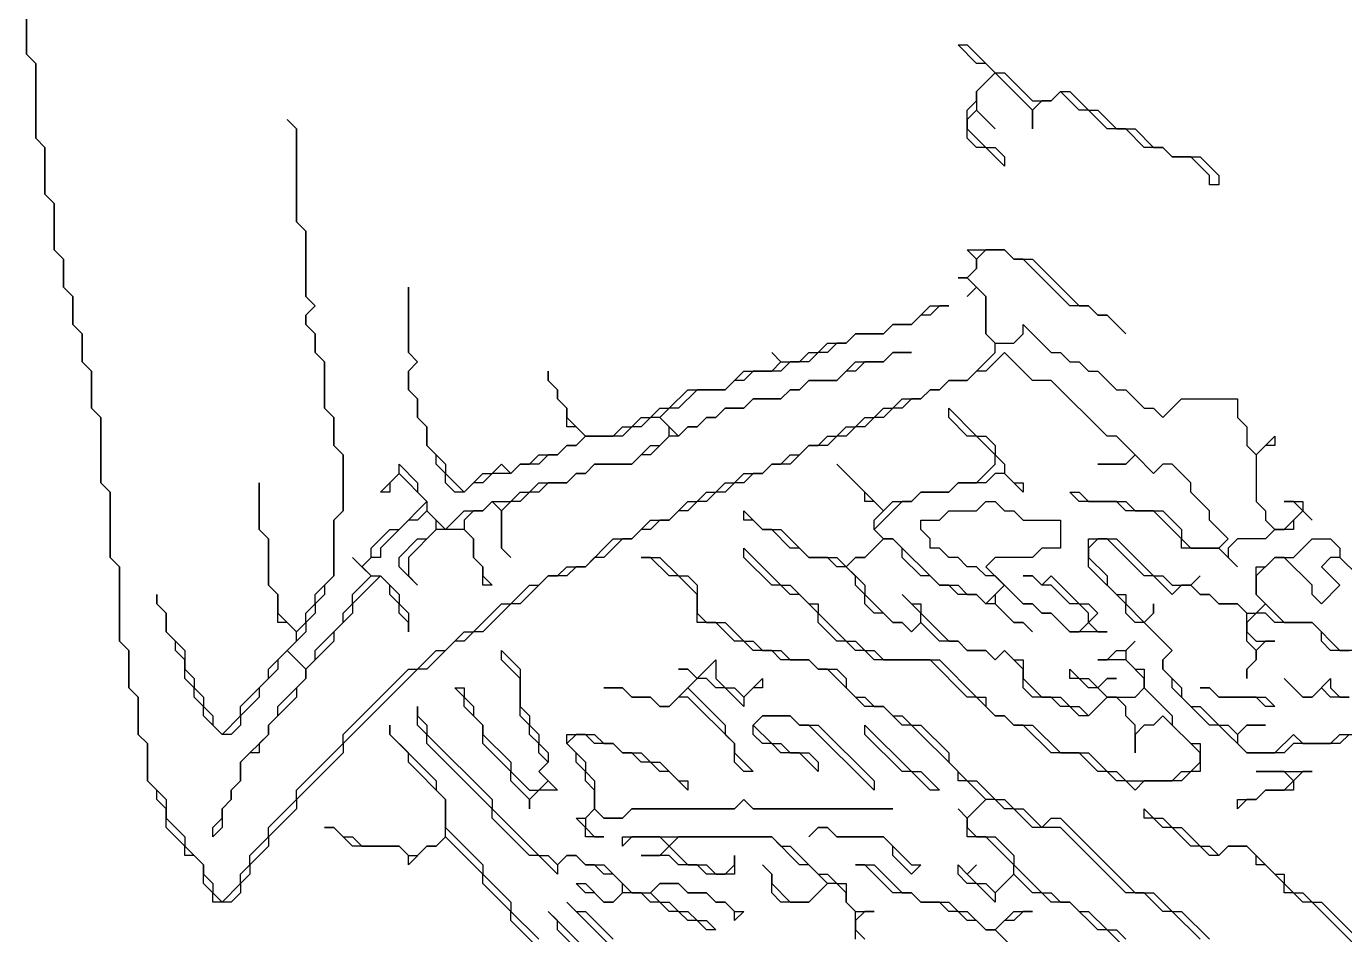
# Model space of a CAD drawing. Header units: metres. Extents: x 0 to 898, y 0 to 1598.
# Drawn here: x 85 to 226.5, y 969.5 to 1067 of the extents above; entities that cross this region are included whole.
import ezdxf

# ---------------------------------------------------------------- set-up
doc = ezdxf.new("R2010")
doc.units = ezdxf.units.M

msp = doc.modelspace()

# ---------------------------------------------------------------- linework, layer by layer
for p, q in [((85, 1064), (85, 1071)), ((85, 1071), (85, 1064)), ((187, 1063), (185, 1065)), ((185, 1065), (186, 1065)), ((186, 1065), (189, 1062)), ((86, 1063), (85, 1064)), ((85, 1064), (86, 1063)), ((86, 1055), (86, 1063)), ((86, 1063), (86, 1055)), ((188, 1063), (187, 1063)), ((189, 1062), (188, 1063)), ((189, 1062), (187, 1060)), ((187, 1060), (189, 1062)), ((193, 1058), (189, 1062)), ((189, 1062), (190, 1062)), ((190, 1062), (193, 1059)), ((187, 1060), (187, 1058)), ((187, 1059), (187, 1060)), ((196, 1060), (195, 1059)), ((195, 1059), (196, 1060)), ((198, 1058), (196, 1060)), ((196, 1060), (197, 1060)), ((197, 1060), (199, 1058)), ((186, 1058), (187, 1059)), ((194, 1059), (193, 1058)), ((193, 1059), (195, 1059)), ((195, 1059), (194, 1059)), ((187, 1058), (186, 1057)), ((186, 1055), (186, 1058)), ((187, 1058), (189, 1056)), ((189, 1056), (187, 1058)), ((193, 1058), (193, 1056)), ((193, 1056), (193, 1058)), ((199, 1058), (198, 1058)), ((201, 1056), (199, 1058)), ((199, 1058), (200, 1058)), ((200, 1058), (202, 1056)), ((114, 1056), (113, 1057)), ((113, 1057), (114, 1056)), ((114, 1046), (114, 1056)), ((114, 1056), (114, 1046)), ((186, 1057), (186, 1056)), ((186, 1056), (188, 1054)), ((203, 1056), (201, 1056)), ((202, 1056), (204, 1056)), ((205, 1054), (203, 1056)), ((204, 1056), (206, 1054)), ((87, 1054), (86, 1055)), ((86, 1055), (87, 1054)), ((187, 1054), (186, 1055)), ((87, 1049), (87, 1054)), ((87, 1054), (87, 1049)), ((188, 1054), (187, 1054)), ((188, 1054), (189, 1054)), ((190, 1052), (188, 1054)), ((189, 1054), (190, 1053)), ((190, 1053), (190, 1052)), ((207, 1054), (205, 1054)), ((206, 1054), (207, 1054)), ((208, 1053), (207, 1054)), ((207, 1054), (208, 1053)), ((210, 1053), (208, 1053)), ((208, 1053), (211, 1053)), ((212, 1051), (210, 1053)), ((211, 1053), (213, 1051)), ((212, 1050), (212, 1051)), ((213, 1050), (212, 1050)), ((213, 1051), (213, 1050)), ((88, 1048), (87, 1049)), ((87, 1049), (88, 1048)), ((88, 1043), (88, 1048)), ((88, 1048), (88, 1043)), ((115, 1045), (114, 1046)), ((114, 1046), (115, 1045)), ((115, 1038), (115, 1045)), ((115, 1045), (115, 1038)), ((89, 1042), (88, 1043)), ((88, 1043), (89, 1042)), ((187, 1042), (186, 1043)), ((186, 1043), (190, 1043)), ((188, 1043), (187, 1042)), ((190, 1043), (188, 1043)), ((190, 1043), (191, 1042)), ((191, 1042), (190, 1043)), ((89, 1039), (89, 1042)), ((89, 1042), (89, 1039)), ((187, 1041), (187, 1042)), ((187, 1042), (187, 1041)), ((191, 1042), (193, 1042)), ((192, 1042), (191, 1042)), ((197, 1037), (192, 1042)), ((193, 1042), (198, 1037)), ((186, 1040), (187, 1041)), ((187, 1041), (186, 1040)), ((90, 1038), (89, 1039)), ((89, 1039), (90, 1038)), ((126, 1032), (126, 1039)), ((126, 1039), (126, 1032)), ((186, 1040), (185, 1040)), ((185, 1040), (186, 1040)), ((187, 1039), (186, 1040)), ((186, 1040), (188, 1038)), ((187, 1039), (186, 1038)), ((186, 1038), (187, 1039)), ((188, 1038), (187, 1039)), ((90, 1035), (90, 1038)), ((90, 1038), (90, 1035)), ((116, 1037), (115, 1038)), ((115, 1038), (116, 1037)), ((188, 1034), (188, 1038)), ((188, 1038), (188, 1034)), ((115, 1036), (116, 1037)), ((116, 1037), (115, 1036)), ((115, 1035), (115, 1036)), ((115, 1036), (115, 1035)), ((180, 1035), (182, 1037)), ((181, 1036), (180, 1035)), ((182, 1036), (181, 1036)), ((182, 1037), (184, 1037)), ((183, 1037), (182, 1036)), ((184, 1037), (183, 1037)), ((199, 1037), (197, 1037)), ((198, 1037), (199, 1037)), ((199, 1037), (200, 1036)), ((200, 1036), (199, 1037)), ((200, 1036), (201, 1036)), ((201, 1036), (200, 1036)), ((201, 1036), (203, 1034)), ((203, 1034), (201, 1036)), ((91, 1034), (90, 1035)), ((90, 1035), (91, 1034)), ((116, 1034), (115, 1035)), ((115, 1035), (116, 1034)), ((177, 1034), (178, 1035)), ((178, 1035), (177, 1034)), ((178, 1035), (180, 1035)), ((180, 1035), (178, 1035)), ((192, 1034), (192, 1035)), ((192, 1035), (195, 1032)), ((91, 1031), (91, 1034)), ((91, 1034), (91, 1031)), ((116, 1032), (116, 1034)), ((116, 1034), (116, 1032)), ((170, 1032), (171, 1033)), ((171, 1033), (173, 1033)), ((172, 1033), (171, 1032)), ((173, 1033), (172, 1033)), ((173, 1033), (174, 1034)), ((174, 1034), (173, 1033)), ((174, 1034), (177, 1034)), ((177, 1034), (174, 1034)), ((189, 1033), (188, 1034)), ((188, 1034), (189, 1033)), ((189, 1032), (189, 1033)), ((189, 1033), (191, 1033)), ((191, 1033), (192, 1034)), ((117, 1031), (116, 1032)), ((116, 1032), (117, 1031)), ((127, 1031), (126, 1032)), ((126, 1032), (127, 1031)), ((166, 1031), (165, 1032)), ((165, 1032), (166, 1031)), ((168, 1031), (169, 1032)), ((169, 1032), (170, 1032)), ((170, 1032), (169, 1031)), ((171, 1032), (170, 1032)), ((177, 1031), (178, 1032)), ((178, 1032), (177, 1031)), ((178, 1032), (180, 1032)), ((180, 1032), (178, 1032)), ((186, 1029), (189, 1032)), ((190, 1032), (188, 1030)), ((193, 1029), (190, 1032)), ((195, 1032), (196, 1032)), ((196, 1032), (197, 1031)), ((92, 1030), (91, 1031)), ((91, 1031), (92, 1030)), ((117, 1026), (117, 1031)), ((117, 1031), (117, 1026)), ((126, 1030), (127, 1031)), ((127, 1031), (126, 1030)), ((165, 1030), (166, 1031)), ((166, 1031), (168, 1031)), ((167, 1031), (166, 1030)), ((169, 1031), (167, 1031)), ((172, 1029), (174, 1031)), ((174, 1031), (177, 1031)), ((175, 1031), (174, 1030)), ((177, 1031), (175, 1031)), ((197, 1031), (198, 1031)), ((198, 1031), (199, 1030)), ((92, 1026), (92, 1030)), ((92, 1030), (92, 1026)), ((126, 1028), (126, 1030)), ((126, 1030), (126, 1028)), ((141, 1029), (141, 1030)), ((141, 1030), (141, 1029)), ((142, 1028), (141, 1029)), ((141, 1029), (142, 1028)), ((160, 1028), (162, 1030)), ((161, 1029), (160, 1028)), ((162, 1029), (161, 1029)), ((162, 1030), (165, 1030)), ((163, 1030), (162, 1029)), ((166, 1030), (163, 1030)), ((168, 1028), (169, 1029)), ((169, 1029), (168, 1028)), ((169, 1029), (172, 1029)), ((172, 1029), (169, 1029)), ((173, 1030), (172, 1029)), ((174, 1030), (173, 1030)), ((183, 1028), (184, 1029)), ((184, 1029), (183, 1028)), ((184, 1029), (186, 1029)), ((186, 1029), (184, 1029)), ((187, 1030), (186, 1029)), ((188, 1030), (187, 1030)), ((195, 1029), (193, 1029)), ((201, 1023), (195, 1029)), ((199, 1030), (200, 1030)), ((200, 1030), (202, 1028)), ((127, 1027), (126, 1028)), ((126, 1028), (127, 1027)), ((142, 1027), (142, 1028)), ((142, 1028), (142, 1027)), ((154, 1026), (156, 1028)), ((157, 1028), (155, 1026)), ((156, 1028), (160, 1028)), ((160, 1028), (157, 1028)), ((166, 1027), (167, 1028)), ((167, 1028), (166, 1027)), ((167, 1028), (168, 1028)), ((168, 1028), (167, 1028)), ((181, 1027), (182, 1028)), ((182, 1028), (181, 1027)), ((182, 1028), (183, 1028)), ((183, 1028), (182, 1028)), ((202, 1028), (203, 1028)), ((203, 1028), (205, 1026)), ((93, 1025), (92, 1026)), ((92, 1026), (93, 1025)), ((118, 1025), (117, 1026)), ((117, 1026), (118, 1025)), ((127, 1025), (127, 1027)), ((127, 1027), (127, 1025)), ((143, 1026), (142, 1027)), ((142, 1027), (143, 1026)), ((143, 1024), (143, 1026)), ((143, 1026), (143, 1025)), ((152, 1025), (153, 1026)), ((153, 1026), (154, 1026)), ((154, 1026), (153, 1025)), ((155, 1026), (154, 1026)), ((159, 1025), (160, 1026)), ((160, 1026), (159, 1025)), ((160, 1026), (162, 1026)), ((162, 1026), (160, 1026)), ((162, 1026), (163, 1027)), ((163, 1027), (162, 1026)), ((163, 1027), (166, 1027)), ((166, 1027), (163, 1027)), ((176, 1025), (177, 1026)), ((177, 1026), (178, 1026)), ((178, 1026), (177, 1025)), ((178, 1026), (179, 1027)), ((179, 1026), (178, 1026)), ((179, 1027), (181, 1027)), ((180, 1027), (179, 1026)), ((181, 1027), (180, 1027)), ((184, 1025), (184, 1026)), ((184, 1026), (187, 1023)), ((205, 1026), (206, 1026)), ((206, 1026), (207, 1025)), ((207, 1025), (209, 1027)), ((209, 1027), (215, 1027)), ((215, 1027), (215, 1025)), ((93, 1018), (93, 1025)), ((93, 1025), (93, 1018)), ((118, 1022), (118, 1025)), ((118, 1025), (118, 1022)), ((128, 1024), (127, 1025)), ((127, 1025), (128, 1024)), ((143, 1025), (145, 1023)), ((150, 1024), (151, 1025)), ((152, 1025), (151, 1024)), ((151, 1025), (152, 1025)), ((153, 1025), (152, 1025)), ((154, 1024), (153, 1025)), ((153, 1025), (155, 1023)), ((157, 1024), (158, 1025)), ((158, 1025), (157, 1024)), ((158, 1025), (159, 1025)), ((159, 1025), (158, 1025)), ((174, 1024), (175, 1025)), ((175, 1025), (176, 1025)), ((176, 1025), (175, 1024)), ((177, 1025), (176, 1025)), ((186, 1023), (184, 1025)), ((215, 1025), (216, 1024)), ((128, 1022), (128, 1024)), ((128, 1024), (128, 1022)), ((144, 1024), (143, 1024)), ((145, 1023), (144, 1024)), ((148, 1023), (149, 1024)), ((150, 1024), (149, 1023)), ((149, 1024), (150, 1024)), ((151, 1024), (150, 1024)), ((154, 1023), (154, 1024)), ((155, 1023), (156, 1024)), ((156, 1024), (155, 1023)), ((156, 1024), (157, 1024)), ((157, 1024), (156, 1024)), ((172, 1023), (173, 1024)), ((173, 1024), (174, 1024)), ((174, 1024), (173, 1023)), ((175, 1024), (174, 1024)), ((216, 1024), (216, 1022)), ((119, 1021), (118, 1022)), ((118, 1022), (119, 1021)), ((129, 1021), (128, 1022)), ((128, 1022), (130, 1020)), ((143, 1022), (142, 1021)), ((142, 1021), (143, 1022)), ((144, 1022), (143, 1022)), ((143, 1022), (144, 1022)), ((145, 1023), (144, 1022)), ((144, 1022), (145, 1023)), ((149, 1023), (145, 1023)), ((145, 1023), (148, 1023)), ((150, 1020), (152, 1022)), ((154, 1023), (152, 1021)), ((152, 1022), (153, 1022)), ((153, 1022), (154, 1023)), ((155, 1023), (154, 1023)), ((169, 1022), (167, 1020)), ((168, 1021), (169, 1022)), ((169, 1022), (170, 1022)), ((171, 1022), (169, 1022)), ((170, 1022), (171, 1023)), ((171, 1023), (172, 1023)), ((172, 1023), (171, 1022)), ((173, 1023), (172, 1023)), ((187, 1023), (186, 1023)), ((189, 1021), (187, 1023)), ((187, 1023), (188, 1023)), ((188, 1023), (189, 1022)), ((189, 1022), (189, 1021)), ((202, 1023), (201, 1023)), ((204, 1021), (202, 1023)), ((216, 1022), (217, 1021)), ((217, 1021), (219, 1023)), ((218, 1022), (217, 1021)), ((219, 1022), (218, 1022)), ((219, 1023), (219, 1022)), ((119, 1015), (119, 1021)), ((119, 1021), (119, 1015)), ((129, 1020), (129, 1021)), ((139, 1020), (140, 1021)), ((141, 1021), (140, 1020)), ((140, 1021), (142, 1021)), ((142, 1021), (141, 1021)), ((151, 1021), (150, 1020)), ((152, 1021), (151, 1021)), ((166, 1020), (167, 1021)), ((167, 1021), (168, 1021)), ((189, 1020), (189, 1021)), ((189, 1021), (190, 1020)), ((204, 1021), (203, 1020)), ((203, 1020), (204, 1021)), ((206, 1019), (204, 1021)), ((217, 1021), (217, 1016)), ((123, 1017), (125, 1019)), ((125, 1019), (124, 1018)), ((125, 1019), (125, 1020)), ((125, 1020), (127, 1018)), ((128, 1016), (125, 1019)), ((130, 1019), (129, 1020)), ((130, 1020), (130, 1019)), ((130, 1018), (130, 1019)), ((130, 1019), (132, 1017)), ((132, 1017), (134, 1019)), ((135, 1019), (134, 1018)), ((134, 1019), (135, 1019)), ((135, 1019), (136, 1020)), ((137, 1019), (135, 1019)), ((136, 1020), (137, 1019)), ((138, 1020), (137, 1019)), ((137, 1019), (138, 1020)), ((140, 1020), (138, 1020)), ((138, 1020), (139, 1020)), ((143, 1018), (144, 1019)), ((144, 1019), (143, 1018)), ((144, 1019), (145, 1019)), ((145, 1019), (144, 1019)), ((145, 1019), (146, 1020)), ((146, 1020), (145, 1019)), ((146, 1020), (150, 1020)), ((150, 1020), (146, 1020)), ((161, 1018), (162, 1019)), ((162, 1019), (164, 1019)), ((163, 1019), (162, 1018)), ((164, 1019), (163, 1019)), ((164, 1019), (165, 1020)), ((165, 1020), (164, 1019)), ((165, 1020), (166, 1020)), ((167, 1020), (165, 1020)), ((175, 1017), (172, 1020)), ((172, 1020), (177, 1015)), ((187, 1018), (189, 1020)), ((189, 1019), (188, 1018)), ((190, 1019), (189, 1019)), ((190, 1020), (190, 1019)), ((190, 1019), (191, 1018)), ((192, 1017), (190, 1019)), ((203, 1020), (200, 1020)), ((200, 1020), (203, 1020)), ((207, 1020), (206, 1019)), ((208, 1020), (207, 1020)), ((210, 1018), (208, 1020)), ((94, 1017), (93, 1018)), ((93, 1018), (94, 1017)), ((110, 1013), (110, 1018)), ((110, 1018), (110, 1013)), ((124, 1018), (124, 1017)), ((127, 1018), (127, 1017)), ((131, 1017), (130, 1018)), ((133, 1018), (132, 1017)), ((134, 1018), (133, 1018)), ((139, 1017), (140, 1018)), ((140, 1018), (143, 1018)), ((141, 1018), (140, 1017)), ((143, 1018), (141, 1018)), ((159, 1017), (160, 1018)), ((160, 1018), (161, 1018)), ((161, 1018), (160, 1017)), ((162, 1018), (161, 1018)), ((184, 1017), (185, 1018)), ((185, 1018), (184, 1017)), ((185, 1018), (187, 1018)), ((188, 1018), (185, 1018)), ((191, 1018), (192, 1018)), ((192, 1018), (192, 1017)), ((210, 1017), (210, 1018)), ((94, 1010), (94, 1017)), ((94, 1017), (94, 1010)), ((124, 1017), (123, 1017)), ((125, 1013), (128, 1016)), ((127, 1017), (128, 1016)), ((128, 1016), (128, 1015)), ((132, 1017), (131, 1017)), ((134, 1015), (135, 1016)), ((135, 1016), (134, 1015)), ((135, 1016), (137, 1016)), ((136, 1015), (135, 1016)), ((137, 1016), (136, 1015)), ((137, 1016), (138, 1017)), ((138, 1016), (137, 1016)), ((138, 1017), (139, 1017)), ((139, 1017), (138, 1016)), ((140, 1017), (139, 1017)), ((154, 1014), (156, 1016)), ((156, 1016), (157, 1016)), ((157, 1016), (156, 1015)), ((157, 1016), (158, 1017)), ((158, 1016), (157, 1016)), ((158, 1017), (159, 1017)), ((159, 1017), (158, 1016)), ((160, 1017), (159, 1017)), ((175, 1016), (175, 1017)), ((176, 1016), (175, 1016)), ((177, 1015), (176, 1016)), ((179, 1016), (176, 1013)), ((177, 1015), (178, 1016)), ((178, 1016), (180, 1016)), ((180, 1016), (179, 1016)), ((180, 1016), (181, 1017)), ((181, 1017), (180, 1016)), ((181, 1017), (184, 1017)), ((184, 1017), (181, 1017)), ((187, 1015), (188, 1016)), ((188, 1016), (189, 1016)), ((189, 1016), (190, 1015)), ((198, 1016), (197, 1017)), ((197, 1017), (198, 1017)), ((198, 1017), (199, 1016)), ((202, 1016), (198, 1016)), ((199, 1016), (203, 1016)), ((203, 1015), (202, 1016)), ((203, 1016), (204, 1015)), ((212, 1015), (210, 1017)), ((217, 1016), (218, 1015)), ((221, 1016), (220, 1016)), ((220, 1016), (222, 1016)), ((222, 1015), (221, 1016)), ((222, 1016), (222, 1015)), ((118, 1014), (119, 1015)), ((119, 1015), (118, 1014)), ((128, 1015), (127, 1014)), ((128, 1015), (130, 1013)), ((129, 1014), (128, 1015)), ((130, 1013), (132, 1015)), ((132, 1015), (134, 1015)), ((133, 1015), (132, 1014)), ((134, 1015), (133, 1015)), ((136, 1015), (136, 1011)), ((136, 1011), (136, 1015)), ((155, 1015), (154, 1014)), ((156, 1015), (155, 1015)), ((162, 1014), (162, 1015)), ((162, 1015), (164, 1013)), ((176, 1014), (177, 1015)), ((183, 1014), (184, 1015)), ((184, 1015), (187, 1015)), ((190, 1015), (191, 1015)), ((191, 1015), (192, 1014)), ((206, 1015), (203, 1015)), ((204, 1015), (207, 1015)), ((209, 1012), (206, 1015)), ((207, 1015), (209, 1013)), ((212, 1014), (212, 1015)), ((218, 1015), (218, 1014)), ((220, 1013), (222, 1015)), ((222, 1015), (221, 1014)), ((222, 1015), (223, 1014)), ((223, 1014), (222, 1015)), ((118, 1008), (118, 1014)), ((118, 1014), (118, 1008)), ((126, 1014), (123, 1011)), ((127, 1014), (126, 1014)), ((129, 1013), (129, 1014)), ((132, 1014), (132, 1013)), ((150, 1012), (152, 1014)), ((152, 1014), (154, 1014)), ((153, 1014), (152, 1013)), ((154, 1014), (153, 1014)), ((163, 1014), (162, 1014)), ((164, 1013), (163, 1014)), ((176, 1013), (176, 1014)), ((181, 1013), (181, 1014)), ((181, 1014), (183, 1014)), ((192, 1014), (196, 1014)), ((196, 1014), (196, 1011)), ((214, 1012), (212, 1014)), ((218, 1014), (219, 1013)), ((221, 1014), (221, 1013)), ((111, 1012), (110, 1013)), ((110, 1013), (111, 1012)), ((111, 1007), (111, 1012)), ((111, 1012), (111, 1007)), ((122, 1011), (124, 1013)), ((124, 1013), (125, 1013)), ((125, 1010), (127, 1012)), ((129, 1013), (126, 1010)), ((127, 1012), (128, 1012)), ((128, 1012), (129, 1013)), ((132, 1013), (129, 1013)), ((132, 1013), (133, 1012)), ((133, 1012), (132, 1013)), ((133, 1012), (133, 1010)), ((133, 1010), (133, 1012)), ((145, 1009), (148, 1012)), ((149, 1012), (147, 1010)), ((148, 1012), (150, 1012)), ((150, 1012), (149, 1012)), ((151, 1013), (150, 1012)), ((152, 1013), (151, 1013)), ((165, 1013), (164, 1013)), ((164, 1013), (166, 1013)), ((167, 1011), (165, 1013)), ((166, 1013), (169, 1010)), ((175, 1010), (177, 1012)), ((177, 1012), (175, 1010)), ((177, 1012), (176, 1013)), ((176, 1013), (177, 1012)), ((177, 1012), (178, 1012)), ((178, 1012), (177, 1012)), ((178, 1012), (183, 1007)), ((179, 1011), (178, 1012)), ((182, 1012), (181, 1013)), ((182, 1011), (182, 1012)), ((199, 1009), (199, 1012)), ((199, 1012), (202, 1012)), ((200, 1012), (199, 1011)), ((201, 1012), (200, 1012)), ((205, 1008), (201, 1012)), ((202, 1012), (206, 1008)), ((209, 1013), (209, 1012)), ((209, 1011), (209, 1012)), ((209, 1012), (210, 1011)), ((213, 1011), (214, 1012)), ((215, 1012), (214, 1011)), ((218, 1012), (215, 1012)), ((219, 1013), (218, 1012)), ((219, 1013), (220, 1013)), ((221, 1013), (219, 1013)), ((221, 1010), (223, 1012)), ((223, 1012), (225, 1012)), ((225, 1012), (226, 1011)), ((122, 1010), (122, 1011)), ((123, 1011), (123, 1010)), ((136, 1011), (137, 1010)), ((137, 1010), (136, 1011)), ((162, 1010), (162, 1011)), ((162, 1011), (166, 1007)), ((168, 1011), (167, 1011)), ((169, 1010), (168, 1011)), ((179, 1010), (179, 1011)), ((183, 1011), (182, 1011)), ((184, 1010), (183, 1011)), ((194, 1011), (193, 1010)), ((196, 1011), (194, 1011)), ((199, 1011), (199, 1010)), ((213, 1011), (209, 1011)), ((210, 1011), (213, 1011)), ((215, 1009), (213, 1011)), ((214, 1011), (214, 1010)), ((226, 1011), (226, 1010)), ((95, 1009), (94, 1010)), ((94, 1010), (95, 1009)), ((95, 1001), (95, 1009)), ((95, 1009), (95, 1001)), ((122, 1008), (120, 1010)), ((120, 1010), (121, 1009)), ((121, 1009), (122, 1010)), ((122, 1010), (121, 1009)), ((121, 1009), (122, 1008)), ((123, 1010), (122, 1010)), ((125, 1009), (125, 1010)), ((127, 1007), (125, 1009)), ((126, 1010), (126, 1008)), ((133, 1010), (134, 1009)), ((134, 1009), (133, 1010)), ((134, 1009), (134, 1008)), ((134, 1007), (134, 1009)), ((142, 1008), (143, 1009)), ((143, 1009), (145, 1009)), ((144, 1009), (143, 1008)), ((145, 1009), (144, 1009)), ((146, 1010), (145, 1009)), ((147, 1010), (146, 1010)), ((152, 1010), (151, 1010)), ((151, 1010), (153, 1010)), ((154, 1008), (152, 1010)), ((153, 1010), (155, 1008)), ((165, 1007), (162, 1010)), ((171, 1010), (169, 1010)), ((169, 1010), (172, 1010)), ((172, 1009), (171, 1010)), ((172, 1010), (173, 1009)), ((173, 1009), (172, 1009)), ((173, 1009), (174, 1010)), ((174, 1010), (173, 1009)), ((174, 1008), (173, 1009)), ((173, 1009), (175, 1007)), ((174, 1010), (175, 1010)), ((175, 1010), (174, 1010)), ((181, 1008), (179, 1010)), ((185, 1010), (184, 1010)), ((186, 1009), (185, 1010)), ((187, 1009), (186, 1009)), ((188, 1008), (187, 1009)), ((189, 1010), (188, 1009)), ((188, 1009), (192, 1005)), ((193, 1010), (189, 1010)), ((199, 1010), (201, 1008)), ((203, 1005), (199, 1009)), ((214, 1010), (215, 1009)), ((219, 1010), (217, 1008)), ((217, 1006), (217, 1009)), ((217, 1009), (218, 1009)), ((218, 1009), (219, 1010)), ((219, 1010), (221, 1010)), ((220, 1010), (219, 1010)), ((223, 1007), (220, 1010)), ((225, 1010), (224, 1009)), ((224, 1009), (226, 1007)), ((226, 1010), (225, 1010)), ((226, 1010), (228, 1008)), ((228, 1008), (226, 1010)), ((116, 1006), (118, 1008)), ((118, 1008), (117, 1007)), ((120, 1006), (122, 1008)), ((123, 1008), (120, 1005)), ((122, 1008), (123, 1008)), ((123, 1008), (125, 1006)), ((124, 1007), (123, 1008)), ((126, 1008), (127, 1007)), ((134, 1008), (135, 1007)), ((141, 1008), (138, 1005)), ((140, 1007), (141, 1008)), ((141, 1008), (142, 1008)), ((143, 1008), (141, 1008)), ((155, 1008), (154, 1008)), ((157, 1006), (155, 1008)), ((155, 1008), (156, 1008)), ((156, 1008), (157, 1007)), ((174, 1007), (174, 1008)), ((182, 1008), (181, 1008)), ((183, 1007), (182, 1008)), ((189, 1008), (188, 1008)), ((190, 1007), (189, 1008)), ((193, 1008), (192, 1008)), ((192, 1008), (193, 1008)), ((194, 1007), (193, 1008)), ((193, 1008), (194, 1007)), ((194, 1007), (195, 1008)), ((195, 1008), (198, 1005)), ((201, 1008), (201, 1007)), ((206, 1008), (205, 1008)), ((206, 1008), (207, 1008)), ((208, 1006), (206, 1008)), ((207, 1008), (208, 1007)), ((210, 1007), (211, 1008)), ((211, 1008), (210, 1007)), ((217, 1008), (217, 1006)), ((112, 1006), (111, 1007)), ((111, 1007), (112, 1006)), ((117, 1007), (117, 1006)), ((124, 1006), (124, 1007)), ((135, 1007), (134, 1007)), ((137, 1005), (139, 1007)), ((139, 1007), (140, 1007)), ((157, 1007), (157, 1004)), ((166, 1007), (165, 1007)), ((167, 1006), (166, 1007)), ((166, 1007), (167, 1007)), ((167, 1007), (169, 1005)), ((175, 1006), (174, 1007)), ((175, 1007), (175, 1006)), ((183, 1007), (185, 1007)), ((184, 1007), (183, 1007)), ((185, 1006), (184, 1007)), ((185, 1007), (186, 1006)), ((188, 1005), (190, 1007)), ((190, 1007), (189, 1006)), ((192, 1005), (190, 1007)), ((195, 1007), (194, 1007)), ((197, 1005), (195, 1007)), ((201, 1007), (202, 1006)), ((208, 1007), (210, 1007)), ((209, 1007), (208, 1006)), ((210, 1007), (209, 1007)), ((210, 1007), (211, 1006)), ((211, 1006), (210, 1007)), ((223, 1006), (223, 1007)), ((226, 1007), (224, 1005)), ((99, 1005), (99, 1006)), ((99, 1006), (99, 1005)), ((100, 1004), (99, 1005)), ((99, 1005), (100, 1004)), ((112, 1003), (112, 1006)), ((112, 1006), (112, 1004)), ((115, 1004), (116, 1005)), ((116, 1005), (116, 1006)), ((117, 1006), (116, 1005)), ((116, 1005), (116, 1004)), ((119, 1004), (120, 1005)), ((120, 1005), (120, 1006)), ((120, 1005), (120, 1004)), ((125, 1005), (124, 1006)), ((125, 1006), (125, 1005)), ((125, 1005), (126, 1004)), ((125, 1004), (125, 1005)), ((133, 1002), (136, 1005)), ((137, 1005), (134, 1002)), ((136, 1005), (137, 1005)), ((138, 1005), (137, 1005)), ((157, 1003), (157, 1006)), ((168, 1006), (167, 1006)), ((170, 1004), (168, 1006)), ((169, 1005), (170, 1005)), ((170, 1005), (170, 1004)), ((175, 1005), (175, 1006)), ((175, 1006), (178, 1003)), ((176, 1004), (175, 1005)), ((181, 1004), (179, 1006)), ((179, 1006), (180, 1005)), ((180, 1005), (181, 1005)), ((181, 1005), (181, 1004)), ((187, 1006), (185, 1006)), ((186, 1006), (187, 1006)), ((187, 1006), (188, 1005)), ((188, 1005), (187, 1006)), ((189, 1005), (188, 1005)), ((189, 1006), (189, 1005)), ((189, 1005), (191, 1003)), ((191, 1003), (189, 1005)), ((192, 1005), (193, 1005)), ((193, 1005), (192, 1005)), ((193, 1005), (194, 1004)), ((194, 1004), (193, 1005)), ((198, 1005), (197, 1005)), ((199, 1004), (198, 1005)), ((198, 1005), (199, 1005)), ((199, 1005), (200, 1004)), ((202, 1006), (203, 1006)), ((203, 1006), (203, 1005)), ((203, 1004), (203, 1005)), ((203, 1005), (205, 1003)), ((206, 1004), (206, 1005)), ((206, 1005), (206, 1004)), ((211, 1006), (212, 1006)), ((212, 1006), (211, 1006)), ((212, 1006), (213, 1005)), ((213, 1005), (212, 1006)), ((213, 1005), (215, 1005)), ((215, 1005), (213, 1005)), ((215, 1005), (216, 1004)), ((216, 1004), (215, 1005)), ((218, 1005), (217, 1006)), ((217, 1006), (220, 1003)), ((217, 1004), (218, 1005)), ((224, 1005), (223, 1006)), ((100, 1002), (100, 1004)), ((100, 1004), (100, 1002)), ((112, 1004), (114, 1002)), ((115, 1003), (115, 1004)), ((116, 1004), (115, 1003)), ((120, 1004), (118, 1002)), ((119, 1003), (119, 1004)), ((126, 1003), (125, 1004)), ((126, 1004), (126, 1002)), ((157, 1004), (158, 1003)), ((170, 1003), (170, 1004)), ((170, 1004), (173, 1001)), ((177, 1004), (176, 1004)), ((178, 1003), (177, 1004)), ((181, 1003), (181, 1004)), ((181, 1004), (184, 1001)), ((194, 1004), (195, 1004)), ((195, 1004), (194, 1004)), ((195, 1004), (197, 1002)), ((197, 1002), (195, 1004)), ((199, 1003), (199, 1004)), ((200, 1004), (199, 1003)), ((204, 1003), (203, 1004)), ((205, 1003), (206, 1004)), ((206, 1004), (205, 1003)), ((216, 1004), (217, 1004)), ((217, 1004), (216, 1003)), ((216, 1001), (216, 1004)), ((218, 1004), (217, 1004)), ((219, 1003), (218, 1004)), ((101, 1001), (100, 1002)), ((100, 1002), (102, 1000)), ((113, 1003), (112, 1003)), ((114, 1002), (113, 1003)), ((115, 1002), (113, 1000)), ((114, 1002), (115, 1003)), ((114, 1001), (114, 1002)), ((115, 1003), (115, 1002)), ((116, 1000), (119, 1003)), ((118, 1002), (118, 1001)), ((126, 1002), (126, 1003)), ((130, 1000), (132, 1002)), ((132, 1002), (133, 1002)), ((133, 1002), (132, 1001)), ((134, 1002), (133, 1002)), ((159, 1003), (157, 1003)), ((158, 1003), (160, 1003)), ((161, 1001), (159, 1003)), ((160, 1003), (162, 1001)), ((172, 1001), (170, 1003)), ((179, 1003), (178, 1003)), ((178, 1003), (179, 1003)), ((180, 1002), (179, 1003)), ((179, 1003), (180, 1002)), ((181, 1003), (180, 1002)), ((180, 1002), (181, 1003)), ((183, 1001), (181, 1003)), ((191, 1003), (192, 1003)), ((192, 1003), (191, 1003)), ((192, 1003), (193, 1002)), ((193, 1002), (192, 1003)), ((197, 1002), (198, 1002)), ((201, 1002), (197, 1002)), ((198, 1002), (199, 1003)), ((199, 1003), (200, 1002)), ((200, 1002), (201, 1002)), ((205, 1003), (204, 1003)), ((208, 1000), (205, 1003)), ((205, 1003), (208, 1000)), ((216, 1003), (216, 1002)), ((216, 1002), (217, 1001)), ((223, 1003), (219, 1003)), ((220, 1003), (223, 1003)), ((223, 1003), (226, 1000)), ((224, 1002), (223, 1003)), ((224, 1001), (224, 1002)), ((96, 1000), (95, 1001)), ((95, 1001), (96, 1000)), ((101, 1000), (101, 1001)), ((111, 998), (114, 1001)), ((118, 1001), (115, 998)), ((131, 1001), (128, 998)), ((132, 1001), (131, 1001)), ((162, 1001), (161, 1001)), ((163, 1000), (162, 1001)), ((162, 1001), (163, 1001)), ((163, 1001), (164, 1000)), ((173, 1001), (172, 1001)), ((174, 1000), (173, 1001)), ((173, 1001), (174, 1001)), ((174, 1001), (175, 1000)), ((185, 1001), (183, 1001)), ((184, 1001), (185, 1001)), ((186, 1000), (185, 1001)), ((185, 1001), (186, 1000)), ((203, 1000), (204, 1001)), ((204, 1001), (203, 1000)), ((217, 1000), (216, 1001)), ((217, 1001), (219, 1001)), ((218, 1001), (217, 1000)), ((219, 1001), (218, 1001)), ((225, 1000), (224, 1001)), ((96, 996), (96, 1000)), ((96, 1000), (96, 996)), ((102, 999), (101, 1000)), ((102, 1000), (102, 998)), ((102, 997), (102, 999)), ((113, 1000), (112, 999)), ((112, 999), (112, 998)), ((115, 998), (113, 1000)), ((113, 1000), (115, 998)), ((115, 998), (116, 999)), ((116, 999), (116, 1000)), ((127, 998), (129, 1000)), ((129, 1000), (130, 1000)), ((136, 999), (136, 1000)), ((136, 1000), (138, 998)), ((138, 997), (136, 999)), ((157, 997), (159, 999)), ((159, 999), (159, 997)), ((165, 1000), (163, 1000)), ((164, 1000), (166, 1000)), ((166, 999), (165, 1000)), ((166, 1000), (167, 999)), ((169, 999), (166, 999)), ((167, 999), (169, 999)), ((170, 998), (169, 999)), ((169, 999), (170, 998)), ((175, 1000), (174, 1000)), ((176, 999), (175, 1000)), ((175, 1000), (176, 1000)), ((176, 1000), (177, 999)), ((182, 999), (176, 999)), ((177, 999), (183, 999)), ((186, 995), (182, 999)), ((183, 999), (187, 995)), ((188, 1000), (186, 1000)), ((186, 1000), (188, 1000)), ((189, 999), (188, 1000)), ((188, 1000), (189, 999)), ((190, 1000), (189, 999)), ((189, 999), (190, 1000)), ((192, 998), (190, 1000)), ((190, 1000), (191, 999)), ((191, 999), (192, 999)), ((192, 999), (192, 997)), ((203, 999), (200, 999)), ((200, 999), (201, 999)), ((201, 999), (202, 1000)), ((202, 1000), (203, 1000)), ((203, 1000), (203, 999)), ((205, 997), (203, 999)), ((203, 999), (204, 998)), ((207, 999), (208, 1000)), ((208, 1000), (207, 999)), ((207, 998), (207, 999)), ((207, 999), (207, 998)), ((217, 999), (216, 998)), ((216, 998), (217, 999)), ((217, 1000), (217, 999)), ((217, 999), (217, 1000)), ((228, 1000), (225, 1000)), ((226, 1000), (227, 1000)), ((102, 998), (103, 997)), ((112, 998), (110, 996)), ((111, 997), (111, 998)), ((115, 997), (115, 998)), ((115, 998), (115, 997)), ((119, 991), (126, 998)), ((127, 998), (119, 990)), ((126, 998), (127, 998)), ((128, 998), (127, 998)), ((138, 998), (138, 994)), ((156, 998), (155, 998)), ((155, 998), (156, 998)), ((157, 997), (156, 998)), ((156, 998), (157, 997)), ((171, 998), (170, 998)), ((170, 998), (172, 998)), ((175, 994), (171, 998)), ((172, 998), (173, 997)), ((192, 996), (192, 998)), ((197, 997), (197, 998)), ((197, 998), (198, 997)), ((204, 998), (205, 998)), ((205, 998), (205, 996)), ((208, 997), (207, 998)), ((207, 998), (209, 996)), ((216, 998), (216, 997)), ((216, 997), (216, 998)), ((103, 996), (102, 997)), ((103, 997), (103, 996)), ((108, 994), (111, 997)), ((112, 994), (115, 997)), ((115, 997), (114, 996)), ((138, 993), (138, 997)), ((154, 994), (157, 997)), ((157, 997), (156, 996)), ((158, 997), (157, 997)), ((159, 996), (158, 997)), ((159, 997), (160, 996)), ((162, 995), (164, 997)), ((164, 997), (164, 996)), ((173, 997), (173, 996)), ((192, 997), (194, 995)), ((198, 997), (197, 997)), ((199, 996), (198, 997)), ((198, 997), (199, 997)), ((199, 997), (200, 996)), ((200, 996), (201, 997)), ((201, 997), (200, 996)), ((201, 997), (202, 997)), ((202, 997), (201, 997)), ((205, 996), (205, 997)), ((208, 996), (208, 997)), ((222, 995), (220, 997)), ((220, 997), (222, 995)), ((223, 995), (225, 997)), ((225, 997), (225, 996)), ((97, 995), (96, 996)), ((96, 996), (97, 995)), ((97, 991), (97, 995)), ((97, 995), (97, 991)), ((103, 995), (103, 996)), ((103, 996), (104, 995)), ((104, 994), (103, 995)), ((104, 995), (104, 994)), ((110, 995), (108, 993)), ((110, 996), (110, 995)), ((114, 995), (111, 992)), ((114, 996), (114, 995)), ((132, 995), (131, 996)), ((131, 996), (132, 996)), ((132, 996), (132, 995)), ((132, 994), (132, 995)), ((132, 995), (133, 994)), ((149, 996), (147, 996)), ((147, 996), (149, 996)), ((150, 995), (149, 996)), ((149, 996), (150, 995)), ((152, 995), (150, 995)), ((150, 995), (152, 995)), ((153, 994), (152, 995)), ((152, 995), (153, 994)), ((155, 995), (154, 994)), ((156, 995), (155, 995)), ((156, 996), (160, 992)), ((161, 990), (156, 995)), ((160, 996), (159, 996)), ((160, 996), (161, 996)), ((162, 994), (160, 996)), ((161, 996), (162, 995)), ((163, 996), (162, 995)), ((162, 995), (162, 994)), ((164, 996), (163, 996)), ((173, 996), (174, 995)), ((174, 995), (175, 995)), ((175, 995), (176, 994)), ((187, 995), (186, 995)), ((189, 993), (187, 995)), ((187, 995), (188, 995)), ((188, 995), (188, 994)), ((193, 995), (192, 996)), ((195, 995), (193, 995)), ((194, 995), (196, 995)), ((196, 994), (195, 995)), ((196, 995), (197, 994)), ((200, 996), (199, 996)), ((201, 995), (199, 993)), ((199, 993), (201, 995)), ((201, 995), (200, 996)), ((200, 996), (201, 995)), ((202, 995), (201, 995)), ((201, 995), (204, 995)), ((203, 994), (202, 995)), ((204, 995), (205, 996)), ((205, 996), (208, 993)), ((212, 992), (208, 996)), ((209, 996), (209, 995)), ((209, 995), (210, 994)), ((212, 996), (211, 996)), ((211, 996), (212, 996)), ((213, 995), (212, 996)), ((212, 996), (213, 995)), ((217, 995), (213, 995)), ((213, 995), (218, 995)), ((218, 994), (217, 995)), ((218, 995), (219, 994)), ((222, 995), (223, 995)), ((223, 995), (222, 995)), ((224, 996), (223, 995)), ((225, 995), (224, 996)), ((225, 996), (226, 995)), ((227, 995), (225, 995)), ((226, 995), (227, 995)), ((104, 993), (104, 994)), ((104, 994), (105, 993)), ((108, 993), (108, 994)), ((112, 993), (112, 994)), ((127, 992), (127, 994)), ((127, 994), (127, 993)), ((134, 992), (132, 994)), ((133, 994), (133, 993)), ((138, 994), (139, 993)), ((154, 994), (153, 994)), ((153, 994), (154, 994)), ((177, 994), (175, 994)), ((176, 994), (177, 994)), ((179, 992), (177, 994)), ((177, 994), (178, 993)), ((188, 994), (189, 993)), ((197, 994), (196, 994)), ((198, 993), (197, 994)), ((197, 994), (198, 994)), ((198, 994), (199, 993)), ((203, 993), (203, 994)), ((210, 994), (211, 994)), ((211, 994), (213, 992)), ((219, 994), (218, 994)), ((106, 991), (104, 993)), ((105, 993), (105, 992)), ((105, 992), (106, 991)), ((106, 991), (108, 993)), ((108, 992), (107, 991)), ((108, 993), (108, 992)), ((111, 992), (112, 993)), ((111, 991), (111, 992)), ((111, 992), (111, 991)), ((124, 991), (124, 992)), ((124, 992), (124, 991)), ((127, 993), (128, 992)), ((128, 991), (127, 992)), ((128, 992), (128, 991)), ((133, 993), (134, 992)), ((134, 990), (134, 992)), ((134, 992), (134, 991)), ((139, 992), (138, 993)), ((139, 993), (139, 992)), ((139, 991), (139, 992)), ((139, 992), (140, 991)), ((160, 992), (160, 991)), ((164, 993), (163, 992)), ((163, 992), (164, 993)), ((163, 992), (165, 990)), ((163, 991), (163, 992)), ((167, 993), (164, 993)), ((164, 993), (167, 993)), ((168, 992), (167, 993)), ((167, 993), (168, 992)), ((169, 992), (168, 992)), ((168, 992), (170, 992)), ((176, 985), (169, 992)), ((170, 992), (176, 986)), ((175, 991), (175, 992)), ((175, 992), (180, 987)), ((178, 993), (179, 993)), ((179, 993), (180, 992)), ((180, 992), (179, 992)), ((185, 987), (180, 992)), ((180, 992), (181, 992)), ((181, 992), (184, 989)), ((190, 993), (189, 993)), ((189, 993), (190, 993)), ((191, 992), (190, 993)), ((190, 993), (191, 992)), ((192, 992), (191, 992)), ((191, 992), (193, 992)), ((195, 989), (192, 992)), ((193, 992), (196, 989)), ((199, 993), (198, 993)), ((204, 992), (203, 993)), ((205, 992), (204, 991)), ((204, 989), (204, 992)), ((206, 992), (205, 992)), ((207, 993), (206, 992)), ((211, 989), (207, 993)), ((208, 993), (208, 992)), ((208, 992), (210, 990)), ((213, 992), (212, 992)), ((216, 989), (213, 992)), ((213, 992), (214, 992)), ((214, 992), (215, 991)), ((215, 991), (216, 992)), ((216, 992), (215, 991)), ((216, 992), (218, 992)), ((218, 992), (216, 992)), ((98, 990), (97, 991)), ((97, 991), (98, 990)), ((107, 991), (106, 991)), ((108, 988), (111, 991)), ((111, 991), (110, 990)), ((119, 990), (119, 991)), ((126, 989), (124, 991)), ((124, 991), (129, 986)), ((128, 990), (128, 991)), ((128, 991), (135, 984)), ((134, 991), (137, 988)), ((140, 990), (139, 991)), ((140, 991), (140, 990)), ((143, 990), (143, 991)), ((143, 991), (146, 991)), ((144, 991), (143, 990)), ((145, 991), (144, 991)), ((146, 990), (145, 991)), ((146, 991), (147, 990)), ((160, 991), (161, 990)), ((164, 990), (163, 991)), ((179, 987), (175, 991)), ((204, 991), (204, 989)), ((215, 991), (215, 990)), ((219, 989), (221, 991)), ((221, 991), (222, 990)), ((225, 990), (226, 991)), ((227, 991), (226, 990)), ((226, 991), (228, 991)), ((98, 986), (98, 990)), ((98, 990), (98, 986)), ((110, 990), (110, 989)), ((114, 985), (119, 990)), ((119, 990), (119, 989)), ((135, 983), (128, 990)), ((137, 987), (134, 990)), ((140, 989), (140, 990)), ((140, 990), (141, 989)), ((144, 989), (143, 990)), ((143, 990), (145, 988)), ((148, 990), (146, 990)), ((147, 990), (148, 990)), ((148, 990), (149, 989)), ((149, 989), (148, 990)), ((161, 988), (161, 990)), ((161, 990), (161, 989)), ((165, 990), (164, 990)), ((165, 990), (166, 990)), ((166, 989), (165, 990)), ((166, 990), (167, 989)), ((210, 990), (211, 990)), ((211, 990), (211, 987)), ((215, 990), (216, 989)), ((221, 990), (220, 989)), ((226, 990), (221, 990)), ((222, 990), (225, 990)), ((109, 989), (108, 988)), ((108, 986), (108, 988)), ((108, 988), (108, 986)), ((110, 989), (109, 989)), ((119, 989), (114, 984)), ((126, 988), (126, 989)), ((130, 984), (126, 988)), ((137, 988), (137, 987)), ((141, 988), (140, 989)), ((140, 987), (141, 988)), ((141, 988), (140, 987)), ((141, 989), (141, 988)), ((144, 988), (144, 989)), ((145, 987), (144, 988)), ((145, 988), (145, 987)), ((149, 989), (151, 989)), ((150, 989), (149, 989)), ((151, 988), (150, 989)), ((151, 989), (152, 988)), ((152, 988), (151, 988)), ((152, 988), (153, 988)), ((153, 987), (152, 988)), ((153, 988), (155, 986)), ((161, 989), (163, 987)), ((162, 987), (161, 988)), ((168, 989), (166, 989)), ((167, 989), (169, 989)), ((170, 987), (168, 989)), ((169, 989), (170, 988)), ((170, 988), (170, 987)), ((184, 989), (184, 988)), ((184, 988), (186, 986)), ((198, 989), (195, 989)), ((196, 989), (199, 989)), ((200, 987), (198, 989)), ((199, 989), (201, 987)), ((210, 987), (211, 988)), ((211, 988), (211, 989)), ((220, 989), (216, 989)), ((216, 989), (219, 989)), ((137, 986), (137, 987)), ((137, 987), (139, 985)), ((141, 986), (140, 987)), ((140, 987), (142, 985)), ((145, 986), (145, 987)), ((145, 987), (146, 986)), ((154, 987), (153, 987)), ((156, 985), (154, 987)), ((163, 987), (162, 987)), ((180, 987), (179, 987)), ((182, 985), (180, 987)), ((180, 987), (181, 987)), ((181, 987), (183, 985)), ((185, 986), (185, 987)), ((201, 987), (200, 987)), ((202, 986), (201, 987)), ((201, 987), (202, 987)), ((202, 987), (203, 986)), ((208, 986), (209, 987)), ((209, 987), (210, 987)), ((210, 987), (209, 986)), ((211, 987), (210, 987)), ((220, 987), (217, 987)), ((217, 987), (223, 987)), ((221, 986), (220, 987)), ((222, 987), (221, 986)), ((223, 987), (222, 987)), ((99, 985), (98, 986)), ((98, 986), (100, 984)), ((99, 984), (99, 985)), ((107, 985), (108, 986)), ((108, 986), (107, 985)), ((107, 984), (107, 985)), ((107, 985), (107, 984)), ((114, 984), (114, 985)), ((129, 986), (129, 985)), ((129, 985), (130, 984)), ((139, 984), (137, 986)), ((139, 985), (140, 985)), ((140, 985), (139, 984)), ((140, 985), (141, 986)), ((142, 985), (140, 985)), ((146, 985), (145, 986)), ((146, 986), (146, 983)), ((146, 983), (146, 985)), ((155, 986), (156, 986)), ((156, 986), (156, 985)), ((176, 986), (176, 985)), ((183, 985), (182, 985)), ((186, 986), (185, 986)), ((188, 984), (186, 986)), ((186, 986), (187, 986)), ((187, 986), (189, 984)), ((203, 986), (202, 986)), ((204, 985), (203, 986)), ((203, 986), (208, 986)), ((205, 986), (204, 985)), ((209, 986), (205, 986)), ((217, 984), (218, 985)), ((218, 985), (217, 984)), ((218, 985), (220, 985)), ((221, 985), (218, 985)), ((220, 985), (221, 986)), ((221, 986), (221, 985)), ((100, 983), (99, 984)), ((100, 984), (100, 982)), ((106, 983), (107, 984)), ((107, 984), (106, 983)), ((111, 981), (114, 984)), ((114, 984), (114, 983)), ((130, 980), (130, 984)), ((130, 984), (130, 981)), ((135, 984), (135, 983)), ((139, 983), (139, 984)), ((139, 984), (139, 983)), ((161, 983), (162, 984)), ((162, 984), (161, 983)), ((162, 984), (163, 983)), ((163, 983), (162, 984)), ((188, 984), (186, 982)), ((186, 982), (188, 984)), ((189, 984), (188, 984)), ((190, 983), (189, 984)), ((189, 984), (190, 984)), ((190, 984), (191, 983)), ((215, 983), (215, 984)), ((215, 984), (217, 984)), ((216, 984), (215, 983)), ((217, 984), (216, 984)), ((100, 981), (100, 983)), ((106, 982), (106, 983)), ((106, 983), (106, 981)), ((114, 983), (111, 980)), ((135, 982), (135, 983)), ((135, 983), (140, 978)), ((145, 982), (146, 983)), ((146, 983), (145, 982)), ((146, 983), (147, 982)), ((147, 982), (146, 983)), ((149, 982), (150, 983)), ((150, 983), (149, 982)), ((150, 983), (161, 983)), ((161, 983), (150, 983)), ((163, 983), (178, 983)), ((178, 983), (163, 983)), ((186, 982), (185, 983)), ((185, 983), (186, 982)), ((191, 983), (190, 983)), ((193, 981), (191, 983)), ((191, 983), (192, 983)), ((192, 983), (194, 981)), ((205, 982), (205, 983)), ((205, 983), (206, 982)), ((100, 982), (102, 980)), ((102, 979), (100, 981)), ((105, 981), (106, 982)), ((105, 980), (105, 981)), ((106, 981), (105, 980)), ((111, 980), (111, 981)), ((118, 981), (117, 981)), ((117, 981), (118, 981)), ((120, 979), (118, 981)), ((118, 981), (119, 980)), ((130, 981), (134, 977)), ((139, 978), (135, 982)), ((145, 981), (144, 982)), ((144, 982), (145, 982)), ((145, 982), (145, 981)), ((145, 980), (145, 981)), ((145, 981), (146, 980)), ((147, 982), (149, 982)), ((149, 982), (147, 982)), ((170, 981), (169, 980)), ((169, 980), (170, 981)), ((171, 981), (170, 981)), ((170, 981), (171, 981)), ((172, 980), (171, 981)), ((171, 981), (172, 980)), ((186, 982), (186, 981)), ((186, 980), (186, 982)), ((186, 981), (187, 980)), ((196, 981), (193, 981)), ((194, 981), (195, 982)), ((195, 982), (196, 982)), ((196, 982), (204, 974)), ((203, 974), (196, 981)), ((206, 982), (205, 982)), ((207, 981), (206, 982)), ((206, 982), (207, 982)), ((207, 982), (208, 981)), ((208, 981), (207, 981)), ((210, 979), (208, 981)), ((208, 981), (209, 981)), ((209, 981), (211, 979)), ((102, 980), (102, 979)), ((109, 978), (111, 980)), ((111, 980), (111, 979)), ((119, 980), (120, 980)), ((120, 980), (121, 979)), ((130, 980), (129, 979)), ((129, 979), (130, 980)), ((134, 976), (130, 980)), ((147, 980), (145, 980)), ((146, 980), (147, 980)), ((150, 980), (149, 979)), ((149, 979), (149, 980)), ((149, 980), (165, 980)), ((153, 980), (150, 980)), ((154, 979), (153, 980)), ((155, 980), (154, 979)), ((165, 980), (155, 980)), ((168, 977), (165, 980)), ((165, 980), (166, 979)), ((177, 980), (172, 980)), ((172, 980), (177, 980)), ((178, 979), (177, 980)), ((177, 980), (180, 977)), ((188, 980), (186, 980)), ((187, 980), (189, 980)), ((191, 977), (188, 980)), ((189, 980), (191, 978)), ((102, 978), (102, 979)), ((102, 979), (104, 977)), ((103, 978), (102, 978)), ((104, 977), (103, 978)), ((111, 979), (109, 977)), ((109, 977), (109, 978)), ((125, 979), (120, 979)), ((121, 979), (125, 979)), ((126, 978), (125, 979)), ((125, 979), (126, 978)), ((128, 979), (126, 977)), ((126, 977), (126, 978)), ((126, 978), (127, 978)), ((127, 978), (128, 979)), ((129, 979), (128, 979)), ((128, 979), (129, 979)), ((140, 978), (139, 978)), ((142, 976), (140, 978)), ((140, 978), (141, 978)), ((141, 978), (142, 977)), ((143, 978), (142, 977)), ((142, 977), (143, 978)), ((144, 978), (143, 978)), ((143, 978), (144, 978)), ((145, 977), (144, 978)), ((144, 978), (145, 977)), ((154, 978), (151, 978)), ((151, 978), (153, 978)), ((153, 978), (154, 979)), ((154, 979), (156, 977)), ((155, 977), (154, 978)), ((161, 977), (161, 978)), ((161, 978), (161, 976)), ((166, 979), (167, 979)), ((167, 979), (170, 976)), ((178, 978), (178, 979)), ((180, 976), (178, 978)), ((191, 978), (191, 977)), ((211, 979), (210, 979)), ((212, 978), (211, 979)), ((211, 979), (212, 979)), ((212, 979), (213, 978)), ((213, 978), (212, 978)), ((214, 979), (213, 978)), ((213, 978), (214, 979)), ((216, 979), (214, 979)), ((214, 979), (216, 979)), ((217, 978), (216, 979)), ((216, 979), (219, 976)), ((217, 977), (217, 978)), ((104, 975), (104, 977)), ((104, 977), (104, 976)), ((108, 976), (109, 977)), ((109, 977), (109, 976)), ((134, 977), (134, 976)), ((142, 977), (142, 976)), ((146, 977), (145, 977)), ((145, 977), (147, 977)), ((147, 976), (146, 977)), ((147, 977), (150, 974)), ((157, 977), (155, 977)), ((156, 977), (158, 977)), ((158, 976), (157, 977)), ((158, 977), (159, 976)), ((160, 976), (161, 977)), ((165, 976), (164, 977)), ((164, 977), (165, 976)), ((169, 977), (168, 977)), ((171, 975), (169, 977)), ((175, 977), (174, 977)), ((174, 977), (176, 977)), ((178, 974), (175, 977)), ((176, 977), (179, 974)), ((180, 977), (181, 977)), ((181, 977), (180, 976)), ((185, 976), (185, 977)), ((185, 977), (186, 976)), ((186, 976), (187, 977)), ((187, 977), (186, 976)), ((191, 977), (194, 974)), ((191, 976), (191, 977)), ((218, 977), (217, 977)), ((220, 975), (218, 977)), ((104, 976), (105, 975)), ((105, 974), (104, 975)), ((105, 975), (105, 974)), ((106, 973), (108, 975)), ((108, 975), (108, 976)), ((109, 976), (108, 975)), ((108, 975), (108, 974)), ((134, 975), (134, 976)), ((134, 976), (137, 973)), ((137, 972), (134, 975)), ((145, 974), (144, 975)), ((144, 975), (145, 975)), ((145, 975), (147, 973)), ((148, 976), (147, 976)), ((149, 975), (148, 976)), ((149, 974), (149, 975)), ((152, 974), (153, 975)), ((153, 975), (152, 974)), ((153, 975), (155, 975)), ((155, 975), (153, 975)), ((155, 975), (156, 974)), ((156, 974), (155, 975)), ((161, 976), (158, 976)), ((159, 976), (160, 976)), ((165, 974), (165, 976)), ((165, 976), (165, 975)), ((165, 975), (167, 973)), ((171, 975), (169, 973)), ((169, 973), (171, 975)), ((170, 976), (171, 976)), ((171, 976), (172, 975)), ((172, 975), (171, 975)), ((173, 974), (172, 975)), ((172, 975), (173, 975)), ((173, 975), (173, 973)), ((186, 975), (185, 976)), ((186, 976), (187, 975)), ((187, 975), (186, 975)), ((189, 973), (187, 975)), ((187, 975), (188, 975)), ((188, 975), (189, 974)), ((191, 976), (189, 974)), ((189, 974), (191, 976)), ((193, 974), (191, 976)), ((219, 976), (220, 976)), ((220, 976), (220, 975)), ((220, 974), (220, 975)), ((220, 975), (221, 974)), ((105, 973), (105, 974)), ((105, 974), (106, 973)), ((108, 974), (107, 973)), ((146, 974), (145, 974)), ((147, 973), (146, 974)), ((149, 974), (148, 973)), ((148, 973), (149, 974)), ((151, 974), (149, 974)), ((150, 974), (152, 974)), ((152, 973), (151, 974)), ((152, 974), (153, 973)), ((156, 974), (158, 974)), ((158, 974), (156, 974)), ((158, 974), (159, 973)), ((159, 973), (158, 974)), ((166, 973), (165, 974)), ((173, 973), (173, 974)), ((180, 974), (178, 974)), ((179, 974), (180, 974)), ((181, 973), (180, 974)), ((180, 974), (181, 973)), ((189, 974), (189, 973)), ((194, 974), (193, 974)), ((194, 974), (195, 974)), ((195, 973), (194, 974)), ((195, 974), (196, 973)), ((205, 974), (203, 974)), ((204, 974), (206, 974)), ((207, 972), (205, 974)), ((206, 974), (208, 972)), ((221, 974), (220, 974)), ((222, 973), (221, 974)), ((221, 974), (222, 974)), ((222, 974), (223, 973)), ((107, 973), (105, 973)), ((137, 973), (137, 972)), ((148, 968), (143, 973)), ((143, 973), (144, 972)), ((148, 973), (147, 973)), ((147, 973), (148, 973)), ((153, 973), (152, 973)), ((154, 972), (153, 973)), ((153, 973), (154, 973)), ((154, 973), (155, 972)), ((159, 973), (160, 973)), ((160, 973), (159, 973)), ((160, 973), (161, 972)), ((161, 972), (160, 973)), ((169, 973), (166, 973)), ((167, 973), (169, 973)), ((174, 972), (173, 973)), ((173, 973), (174, 972)), ((183, 973), (181, 973)), ((181, 973), (184, 973)), ((184, 972), (183, 973)), ((184, 973), (185, 972)), ((197, 973), (195, 973)), ((196, 973), (197, 973)), ((197, 973), (198, 972)), ((200, 970), (197, 973)), ((223, 973), (222, 973)), ((228, 968), (223, 973)), ((223, 973), (224, 973)), ((224, 973), (229, 968)), ((137, 971), (137, 972)), ((137, 972), (140, 969)), ((140, 968), (137, 971)), ((142, 971), (141, 972)), ((141, 972), (149, 964)), ((142, 970), (142, 971)), ((144, 972), (145, 972)), ((145, 972), (148, 969)), ((155, 972), (154, 972)), ((156, 971), (155, 972)), ((155, 972), (156, 972)), ((156, 972), (157, 971)), ((157, 971), (156, 971)), ((158, 970), (157, 971)), ((157, 971), (158, 971)), ((158, 971), (159, 970)), ((161, 972), (162, 972)), ((162, 972), (161, 971)), ((161, 971), (161, 972)), ((174, 969), (174, 972)), ((174, 972), (176, 972)), ((175, 972), (174, 971)), ((174, 971), (174, 970)), ((176, 972), (175, 972)), ((185, 972), (184, 972)), ((186, 971), (185, 972)), ((185, 972), (186, 972)), ((186, 972), (188, 970)), ((187, 971), (186, 971)), ((188, 970), (187, 971)), ((189, 970), (191, 972)), ((190, 971), (189, 970)), ((191, 971), (190, 971)), ((191, 972), (193, 972)), ((192, 972), (191, 971)), ((193, 972), (192, 972)), ((198, 972), (199, 972)), ((199, 972), (201, 970)), ((208, 972), (207, 972)), ((211, 969), (208, 972)), ((208, 972), (209, 972)), ((209, 972), (212, 969)), ((147, 965), (142, 970)), ((159, 970), (158, 970)), ((174, 970), (175, 969)), ((189, 970), (188, 970)), ((188, 970), (189, 970)), ((195, 964), (189, 970)), ((189, 970), (191, 968)), ((201, 970), (200, 970)), ((201, 970), (202, 970)), ((203, 968), (201, 970)), ((202, 970), (203, 969))]:
    msp.add_line(p, q)

doc.saveas('drawing.dxf')
